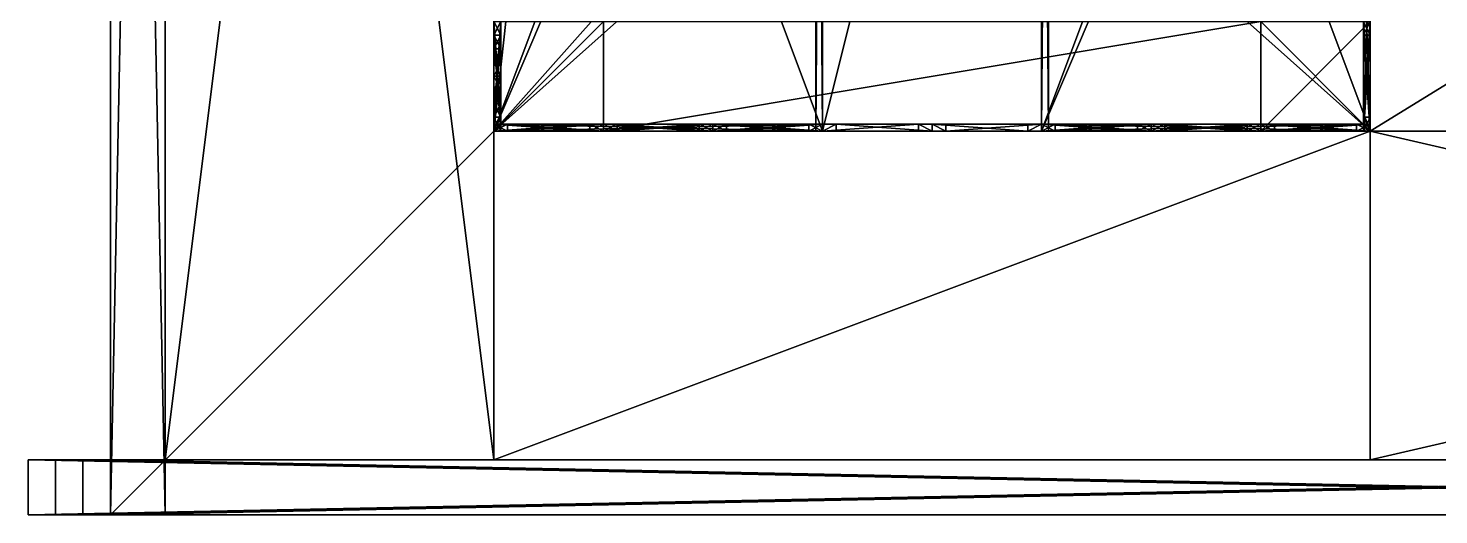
# Model space of a CAD drawing. Extents: x -3136 to 3456, y -896 to 5632.
# Drawn here: x -3136 to 160, y -896 to 240 of the extents above; entities that cross this region are included whole.
import ezdxf

# ---------------------------------------------------------------- set-up
doc = ezdxf.new("R2010")
doc.units = 0

msp = doc.modelspace()

# ---------------------------------------------------------------- meshes
at = {"layer": 'OBJECT027', "color": 50}
mesh = msp.add_polyface(dxfattribs=at)
corners = [(-2048, 0, 128), (-2048, 32, 128), (-2032, 32, 128), (-2032, 0, 128), (-2048, 256), (-2048, 224), (-2032, 224), (-2032, 256)]
mesh.append_faces([[corners[k] for k in face] for face in [(1, 3, 0), (5, 7, 4), (4, 0, 5), (6, 2, 7), (5, 3, 6), (1, 7, 2)]], dxfattribs={"vtx0": -1})
mesh.append_faces([[corners[k] for k in face] for face in [(1, 2, 3), (5, 6, 7), (4, 1, 0), (6, 3, 2), (5, 0, 3), (1, 4, 7)]], dxfattribs={"vtx2": -1})
at = {"layer": 'OBJECT035', "color": 50}
mesh = msp.add_polyface(dxfattribs=at)
corners = [(-16, 0, 128), (-16, 32, 128), (0, 32, 128), (0, 0, 128), (-16, 256), (-16, 224), (0, 224), (0, 256)]
mesh.append_faces([[corners[k] for k in face] for face in [(1, 3, 0), (5, 7, 4), (4, 0, 5), (6, 2, 7), (5, 3, 6), (1, 7, 2)]], dxfattribs={"vtx0": -1})
mesh.append_faces([[corners[k] for k in face] for face in [(1, 2, 3), (5, 6, 7), (4, 1, 0), (6, 3, 2), (5, 0, 3), (1, 4, 7)]], dxfattribs={"vtx2": -1})
at = {"layer": 'OBJECT043', "color": 50}
mesh = msp.add_polyface(dxfattribs=at)
corners = [(-16, 32, 288), (-16, 0, 288), (0, 0, 288), (0, 32, 288), (-16, 224, 416), (-16, 256, 416), (0, 256, 416), (0, 224, 416)]
mesh.append_faces([[corners[k] for k in face] for face in [(1, 3, 0), (5, 7, 4), (2, 6, 3), (0, 4, 1), (1, 7, 2), (5, 3, 6)]], dxfattribs={"vtx0": -1})
mesh.append_faces([[corners[k] for k in face] for face in [(1, 2, 3), (5, 6, 7), (2, 7, 6), (0, 5, 4), (1, 4, 7), (5, 0, 3)]], dxfattribs={"vtx2": -1})
at = {"layer": 'OBJECT051', "color": 50}
mesh = msp.add_polyface(dxfattribs=at)
corners = [(-2048, 32, 288), (-2048, 0, 288), (-2032, 0, 288), (-2032, 32, 288), (-2048, 224, 416), (-2048, 256, 416), (-2032, 256, 416), (-2032, 224, 416)]
mesh.append_faces([[corners[k] for k in face] for face in [(1, 3, 0), (5, 7, 4), (2, 6, 3), (0, 4, 1), (1, 7, 2), (5, 3, 6)]], dxfattribs={"vtx0": -1})
mesh.append_faces([[corners[k] for k in face] for face in [(1, 2, 3), (5, 6, 7), (2, 7, 6), (0, 5, 4), (1, 4, 7), (5, 0, 3)]], dxfattribs={"vtx2": -1})
at = {"layer": 'OBJECT053', "color": 50}
mesh = msp.add_polyface(dxfattribs=at)
corners = [(-768, 2048, 144), (0, 2048, 144), (0, 0, 144), (-768, 0, 144), (-768, 0, 128), (0, 0, 128), (0, 2048, 128), (-768, 2048, 128)]
mesh.append_faces([[corners[k] for k in face] for face in [(1, 3, 0), (5, 7, 4), (5, 1, 6), (6, 0, 7), (4, 2, 5), (7, 3, 4)]], dxfattribs={"vtx0": -1})
mesh.append_faces([[corners[k] for k in face] for face in [(1, 2, 3), (5, 6, 7), (5, 2, 1), (6, 1, 0), (4, 3, 2), (7, 0, 3)]], dxfattribs={"vtx2": -1})
at = {"layer": 'OBJECT054', "color": 50}
mesh = msp.add_polyface(dxfattribs=at)
corners = [(-1280, 0, 144), (-2048, 0, 144), (-2048, 2048, 144), (-1280, 2048, 144), (-1280, 2048, 128), (-2048, 2048, 128), (-2048, 0, 128), (-1280, 0, 128)]
mesh.append_faces([[corners[k] for k in face] for face in [(1, 3, 0), (5, 7, 4), (5, 1, 6), (4, 2, 5), (6, 0, 7), (7, 3, 4)]], dxfattribs={"vtx0": -1})
mesh.append_faces([[corners[k] for k in face] for face in [(1, 2, 3), (5, 6, 7), (5, 2, 1), (4, 3, 2), (6, 1, 0), (7, 0, 3)]], dxfattribs={"vtx2": -1})
at = {"layer": 'OBJECT059', "color": 50}
mesh = msp.add_polyface(dxfattribs=at)
corners = [(-768, 16, 272), (0, 16, 272), (0, 0, 272), (-768, 0, 272), (-768, 0, 144), (0, 0, 144), (0, 16, 144), (-768, 16, 144)]
mesh.append_faces([[corners[k] for k in face] for face in [(1, 3, 0), (5, 7, 4), (5, 1, 6), (6, 0, 7), (4, 2, 5), (7, 3, 4)]], dxfattribs={"vtx0": -1})
mesh.append_faces([[corners[k] for k in face] for face in [(1, 2, 3), (5, 6, 7), (5, 2, 1), (6, 1, 0), (4, 3, 2), (7, 0, 3)]], dxfattribs={"vtx2": -1})
at = {"layer": 'OBJECT060', "color": 50}
mesh = msp.add_polyface(dxfattribs=at)
corners = [(-1280, 0, 272), (-2048, 0, 272), (-2048, 16, 272), (-1280, 16, 272), (-1280, 16, 144), (-2048, 16, 144), (-2048, 0, 144), (-1280, 0, 144)]
mesh.append_faces([[corners[k] for k in face] for face in [(1, 3, 0), (5, 7, 4), (5, 1, 6), (4, 2, 5), (6, 0, 7), (7, 3, 4)]], dxfattribs={"vtx0": -1})
mesh.append_faces([[corners[k] for k in face] for face in [(1, 2, 3), (5, 6, 7), (5, 2, 1), (4, 3, 2), (6, 1, 0), (7, 0, 3)]], dxfattribs={"vtx2": -1})
at = {"layer": 'OBJECT061', "color": 50}
mesh = msp.add_polyface(dxfattribs=at)
corners = [(-768, 0, 272), (-768, 2032, 272), (-752, 2032, 272), (-752, 0, 272), (-768, 2032, 144), (-768, 0, 144), (-752, 0, 144), (-752, 2032, 144)]
mesh.append_faces([[corners[k] for k in face] for face in [(1, 3, 0), (5, 7, 4), (4, 0, 5), (6, 2, 7), (7, 1, 4), (5, 3, 6)]], dxfattribs={"vtx0": -1})
mesh.append_faces([[corners[k] for k in face] for face in [(1, 2, 3), (5, 6, 7), (4, 1, 0), (6, 3, 2), (7, 2, 1), (5, 0, 3)]], dxfattribs={"vtx2": -1})
at = {"layer": 'OBJECT064', "color": 50}
mesh = msp.add_polyface(dxfattribs=at)
corners = [(-1296, 0, 272), (-1296, 2048, 272), (-1280, 2048, 272), (-1280, 0, 272), (-1296, 2048, 144), (-1296, 0, 144), (-1280, 0, 144), (-1280, 2048, 144)]
mesh.append_faces([[corners[k] for k in face] for face in [(1, 3, 0), (5, 7, 4), (4, 0, 5), (6, 2, 7), (7, 1, 4), (5, 3, 6)]], dxfattribs={"vtx0": -1})
mesh.append_faces([[corners[k] for k in face] for face in [(1, 2, 3), (5, 6, 7), (4, 1, 0), (6, 3, 2), (7, 2, 1), (5, 0, 3)]], dxfattribs={"vtx2": -1})
at = {"layer": 'OBJECT065', "color": 50}
mesh = msp.add_polyface(dxfattribs=at)
corners = [(-2816, -896, 2048), (-2944, -896, 2048), (-2944, 5504, 2048), (-2816, 5504, 2048), (-2816, 5504, -128), (-2944, 5504, -128), (-2944, -896, -128), (-2816, -896, -128)]
mesh.append_faces([[corners[k] for k in face] for face in [(1, 3, 0), (5, 7, 4), (6, 0, 7), (4, 2, 5), (5, 1, 6), (7, 3, 4)]], dxfattribs={"vtx0": -1})
mesh.append_faces([[corners[k] for k in face] for face in [(1, 2, 3), (5, 6, 7), (6, 1, 0), (4, 3, 2), (5, 2, 1), (7, 0, 3)]], dxfattribs={"vtx2": -1})
at = {"layer": 'OBJECT067', "color": 50}
mesh = msp.add_polyface(dxfattribs=at)
corners = [(-2944, -896, 2176), (-2944, 5504, 2176), (3456, 5504, 2176), (3456, -896, 2176), (-2944, 5504, 2048), (-2944, -896, 2048), (3456, -896, 2048), (3456, 5504, 2048)]
mesh.append_faces([[corners[k] for k in face] for face in [(1, 3, 0), (5, 7, 4), (4, 0, 5), (6, 2, 7), (7, 1, 4), (5, 3, 6)]], dxfattribs={"vtx0": -1})
mesh.append_faces([[corners[k] for k in face] for face in [(1, 2, 3), (5, 6, 7), (4, 1, 0), (6, 3, 2), (7, 2, 1), (5, 0, 3)]], dxfattribs={"vtx2": -1})
at = {"layer": 'OBJECT070', "color": 50}
mesh = msp.add_polyface(dxfattribs=at)
corners = [(-16, 0, 272), (-16, 480, 272), (0, 480, 272), (0, 0, 272), (-16, 480, 144), (-16, 0, 144), (0, 0, 144), (0, 480, 144)]
mesh.append_faces([[corners[k] for k in face] for face in [(1, 3, 0), (5, 7, 4), (4, 0, 5), (6, 2, 7), (5, 3, 6), (7, 1, 4)]], dxfattribs={"vtx0": -1})
mesh.append_faces([[corners[k] for k in face] for face in [(1, 2, 3), (5, 6, 7), (4, 1, 0), (6, 3, 2), (5, 0, 3), (7, 2, 1)]], dxfattribs={"vtx2": -1})
at = {"layer": 'OBJECT213', "color": 50}
mesh = msp.add_polyface(dxfattribs=at)
corners = [(-2032, 32, 272), (-2032, 32, 256), (-2032, 0, 256), (-2032, 0, 272), (-2048, 0, 272), (-2048, 0, 256), (-2048, 32, 256), (-2048, 32, 272)]
mesh.append_faces([[corners[k] for k in face] for face in [(1, 3, 0), (5, 7, 4), (2, 4, 3), (6, 0, 7), (7, 3, 4), (5, 1, 6)]], dxfattribs={"vtx0": -1})
mesh.append_faces([[corners[k] for k in face] for face in [(1, 2, 3), (5, 6, 7), (2, 5, 4), (6, 1, 0), (7, 0, 3), (5, 2, 1)]], dxfattribs={"vtx2": -1})
at = {"layer": 'OBJECT214', "color": 50}
mesh = msp.add_polyface(dxfattribs=at)
corners = [(-2032, 64, 256), (-2032, 64, 168), (-2032, 32, 168), (-2032, 32, 256), (-2048, 32, 256), (-2048, 32, 168), (-2048, 64, 168), (-2048, 64, 256)]
mesh.append_faces([[corners[k] for k in face] for face in [(1, 3, 0), (5, 7, 4), (2, 4, 3), (6, 0, 7), (7, 3, 4), (5, 1, 6)]], dxfattribs={"vtx0": -1})
mesh.append_faces([[corners[k] for k in face] for face in [(1, 2, 3), (5, 6, 7), (2, 5, 4), (6, 1, 0), (7, 0, 3), (5, 2, 1)]], dxfattribs={"vtx2": -1})
at = {"layer": 'OBJECT215', "color": 50}
mesh = msp.add_polyface(dxfattribs=at)
corners = [(-2032, 64, 168), (-2032, 64, 144), (-2032, 32, 144), (-2032, 32, 168), (-2048, 32, 168), (-2048, 32, 144), (-2048, 64, 144), (-2048, 64, 168)]
mesh.append_faces([[corners[k] for k in face] for face in [(1, 3, 0), (5, 7, 4), (2, 4, 3), (6, 0, 7), (5, 1, 6), (7, 3, 4)]], dxfattribs={"vtx0": -1})
mesh.append_faces([[corners[k] for k in face] for face in [(1, 2, 3), (5, 6, 7), (2, 5, 4), (6, 1, 0), (5, 2, 1), (7, 0, 3)]], dxfattribs={"vtx2": -1})
at = {"layer": 'OBJECT216', "color": 50}
mesh = msp.add_polyface(dxfattribs=at)
corners = [(-2032, 96, 272), (-2032, 96, 256), (-2032, 64, 256), (-2032, 64, 272), (-2048, 64, 272), (-2048, 64, 256), (-2048, 96, 256), (-2048, 96, 272)]
mesh.append_faces([[corners[k] for k in face] for face in [(1, 3, 0), (5, 7, 4), (6, 0, 7), (2, 4, 3), (7, 3, 4), (5, 1, 6)]], dxfattribs={"vtx0": -1})
mesh.append_faces([[corners[k] for k in face] for face in [(1, 2, 3), (5, 6, 7), (6, 1, 0), (2, 5, 4), (7, 0, 3), (5, 2, 1)]], dxfattribs={"vtx2": -1})
at = {"layer": 'OBJECT217', "color": 50}
mesh = msp.add_polyface(dxfattribs=at)
corners = [(-2032, 96, 256), (-2032, 96, 168), (-2032, 64, 168), (-2032, 64, 256), (-2048, 64, 256), (-2048, 64, 168), (-2048, 96, 168), (-2048, 96, 256)]
mesh.append_faces([[corners[k] for k in face] for face in [(1, 3, 0), (5, 7, 4), (6, 0, 7), (2, 4, 3), (7, 3, 4), (5, 1, 6)]], dxfattribs={"vtx0": -1})
mesh.append_faces([[corners[k] for k in face] for face in [(1, 2, 3), (5, 6, 7), (6, 1, 0), (2, 5, 4), (7, 0, 3), (5, 2, 1)]], dxfattribs={"vtx2": -1})
at = {"layer": 'OBJECT218', "color": 50}
mesh = msp.add_polyface(dxfattribs=at)
corners = [(-2032, 96, 168), (-2032, 96, 144), (-2032, 64, 144), (-2032, 64, 168), (-2048, 64, 168), (-2048, 64, 144), (-2048, 96, 144), (-2048, 96, 168)]
mesh.append_faces([[corners[k] for k in face] for face in [(1, 3, 0), (5, 7, 4), (6, 0, 7), (2, 4, 3), (5, 1, 6), (7, 3, 4)]], dxfattribs={"vtx0": -1})
mesh.append_faces([[corners[k] for k in face] for face in [(1, 2, 3), (5, 6, 7), (6, 1, 0), (2, 5, 4), (5, 2, 1), (7, 0, 3)]], dxfattribs={"vtx2": -1})
at = {"layer": 'OBJECT219', "color": 50}
mesh = msp.add_polyface(dxfattribs=at)
corners = [(-2032, 128, 272), (-2032, 128, 256), (-2032, 96, 256), (-2032, 96, 272), (-2048, 96, 272), (-2048, 96, 256), (-2048, 128, 256), (-2048, 128, 272)]
mesh.append_faces([[corners[k] for k in face] for face in [(1, 3, 0), (5, 7, 4), (6, 0, 7), (2, 4, 3), (7, 3, 4), (5, 1, 6)]], dxfattribs={"vtx0": -1})
mesh.append_faces([[corners[k] for k in face] for face in [(1, 2, 3), (5, 6, 7), (6, 1, 0), (2, 5, 4), (7, 0, 3), (5, 2, 1)]], dxfattribs={"vtx2": -1})
at = {"layer": 'OBJECT220', "color": 50}
mesh = msp.add_polyface(dxfattribs=at)
corners = [(-2032, 128, 256), (-2032, 128, 168), (-2032, 96, 168), (-2032, 96, 256), (-2048, 96, 256), (-2048, 96, 168), (-2048, 128, 168), (-2048, 128, 256)]
mesh.append_faces([[corners[k] for k in face] for face in [(1, 3, 0), (5, 7, 4), (6, 0, 7), (2, 4, 3), (7, 3, 4), (5, 1, 6)]], dxfattribs={"vtx0": -1})
mesh.append_faces([[corners[k] for k in face] for face in [(1, 2, 3), (5, 6, 7), (6, 1, 0), (2, 5, 4), (7, 0, 3), (5, 2, 1)]], dxfattribs={"vtx2": -1})
at = {"layer": 'OBJECT221', "color": 50}
mesh = msp.add_polyface(dxfattribs=at)
corners = [(-2032, 128, 168), (-2032, 128, 144), (-2032, 96, 144), (-2032, 96, 168), (-2048, 96, 168), (-2048, 96, 144), (-2048, 128, 144), (-2048, 128, 168)]
mesh.append_faces([[corners[k] for k in face] for face in [(1, 3, 0), (5, 7, 4), (6, 0, 7), (2, 4, 3), (5, 1, 6), (7, 3, 4)]], dxfattribs={"vtx0": -1})
mesh.append_faces([[corners[k] for k in face] for face in [(1, 2, 3), (5, 6, 7), (6, 1, 0), (2, 5, 4), (5, 2, 1), (7, 0, 3)]], dxfattribs={"vtx2": -1})
at = {"layer": 'OBJECT222', "color": 50}
mesh = msp.add_polyface(dxfattribs=at)
corners = [(-2032, 160, 272), (-2032, 160, 256), (-2032, 128, 256), (-2032, 128, 272), (-2048, 128, 272), (-2048, 128, 256), (-2048, 160, 256), (-2048, 160, 272)]
mesh.append_faces([[corners[k] for k in face] for face in [(1, 3, 0), (5, 7, 4), (6, 0, 7), (2, 4, 3), (7, 3, 4), (5, 1, 6)]], dxfattribs={"vtx0": -1})
mesh.append_faces([[corners[k] for k in face] for face in [(1, 2, 3), (5, 6, 7), (6, 1, 0), (2, 5, 4), (7, 0, 3), (5, 2, 1)]], dxfattribs={"vtx2": -1})
at = {"layer": 'OBJECT223', "color": 50}
mesh = msp.add_polyface(dxfattribs=at)
corners = [(-2032, 160, 256), (-2032, 160, 168), (-2032, 128, 168), (-2032, 128, 256), (-2048, 128, 256), (-2048, 128, 168), (-2048, 160, 168), (-2048, 160, 256)]
mesh.append_faces([[corners[k] for k in face] for face in [(1, 3, 0), (5, 7, 4), (6, 0, 7), (2, 4, 3), (7, 3, 4), (5, 1, 6)]], dxfattribs={"vtx0": -1})
mesh.append_faces([[corners[k] for k in face] for face in [(1, 2, 3), (5, 6, 7), (6, 1, 0), (2, 5, 4), (7, 0, 3), (5, 2, 1)]], dxfattribs={"vtx2": -1})
at = {"layer": 'OBJECT224', "color": 50}
mesh = msp.add_polyface(dxfattribs=at)
corners = [(-2032, 160, 168), (-2032, 160, 144), (-2032, 128, 144), (-2032, 128, 168), (-2048, 128, 168), (-2048, 128, 144), (-2048, 160, 144), (-2048, 160, 168)]
mesh.append_faces([[corners[k] for k in face] for face in [(1, 3, 0), (5, 7, 4), (6, 0, 7), (2, 4, 3), (5, 1, 6), (7, 3, 4)]], dxfattribs={"vtx0": -1})
mesh.append_faces([[corners[k] for k in face] for face in [(1, 2, 3), (5, 6, 7), (6, 1, 0), (2, 5, 4), (5, 2, 1), (7, 0, 3)]], dxfattribs={"vtx2": -1})
at = {"layer": 'OBJECT225', "color": 50}
mesh = msp.add_polyface(dxfattribs=at)
corners = [(-2032, 192, 272), (-2032, 192, 256), (-2032, 160, 256), (-2032, 160, 272), (-2048, 160, 272), (-2048, 160, 256), (-2048, 192, 256), (-2048, 192, 272)]
mesh.append_faces([[corners[k] for k in face] for face in [(1, 3, 0), (5, 7, 4), (6, 0, 7), (2, 4, 3), (7, 3, 4), (5, 1, 6)]], dxfattribs={"vtx0": -1})
mesh.append_faces([[corners[k] for k in face] for face in [(1, 2, 3), (5, 6, 7), (6, 1, 0), (2, 5, 4), (7, 0, 3), (5, 2, 1)]], dxfattribs={"vtx2": -1})
at = {"layer": 'OBJECT226', "color": 50}
mesh = msp.add_polyface(dxfattribs=at)
corners = [(-2032, 192, 256), (-2032, 192, 168), (-2032, 160, 168), (-2032, 160, 256), (-2048, 160, 256), (-2048, 160, 168), (-2048, 192, 168), (-2048, 192, 256)]
mesh.append_faces([[corners[k] for k in face] for face in [(1, 3, 0), (5, 7, 4), (6, 0, 7), (2, 4, 3), (7, 3, 4), (5, 1, 6)]], dxfattribs={"vtx0": -1})
mesh.append_faces([[corners[k] for k in face] for face in [(1, 2, 3), (5, 6, 7), (6, 1, 0), (2, 5, 4), (7, 0, 3), (5, 2, 1)]], dxfattribs={"vtx2": -1})
at = {"layer": 'OBJECT227', "color": 50}
mesh = msp.add_polyface(dxfattribs=at)
corners = [(-2032, 192, 168), (-2032, 192, 144), (-2032, 160, 144), (-2032, 160, 168), (-2048, 160, 168), (-2048, 160, 144), (-2048, 192, 144), (-2048, 192, 168)]
mesh.append_faces([[corners[k] for k in face] for face in [(1, 3, 0), (5, 7, 4), (6, 0, 7), (2, 4, 3), (5, 1, 6), (7, 3, 4)]], dxfattribs={"vtx0": -1})
mesh.append_faces([[corners[k] for k in face] for face in [(1, 2, 3), (5, 6, 7), (6, 1, 0), (2, 5, 4), (5, 2, 1), (7, 0, 3)]], dxfattribs={"vtx2": -1})
at = {"layer": 'OBJECT228', "color": 50}
mesh = msp.add_polyface(dxfattribs=at)
corners = [(-2032, 224, 272), (-2032, 224, 256), (-2032, 192, 256), (-2032, 192, 272), (-2048, 192, 272), (-2048, 192, 256), (-2048, 224, 256), (-2048, 224, 272)]
mesh.append_faces([[corners[k] for k in face] for face in [(1, 3, 0), (5, 7, 4), (6, 0, 7), (2, 4, 3), (7, 3, 4), (5, 1, 6)]], dxfattribs={"vtx0": -1})
mesh.append_faces([[corners[k] for k in face] for face in [(1, 2, 3), (5, 6, 7), (6, 1, 0), (2, 5, 4), (7, 0, 3), (5, 2, 1)]], dxfattribs={"vtx2": -1})
at = {"layer": 'OBJECT229', "color": 50}
mesh = msp.add_polyface(dxfattribs=at)
corners = [(-2032, 224, 256), (-2032, 224, 168), (-2032, 192, 168), (-2032, 192, 256), (-2048, 192, 256), (-2048, 192, 168), (-2048, 224, 168), (-2048, 224, 256)]
mesh.append_faces([[corners[k] for k in face] for face in [(1, 3, 0), (5, 7, 4), (6, 0, 7), (2, 4, 3), (7, 3, 4), (5, 1, 6)]], dxfattribs={"vtx0": -1})
mesh.append_faces([[corners[k] for k in face] for face in [(1, 2, 3), (5, 6, 7), (6, 1, 0), (2, 5, 4), (7, 0, 3), (5, 2, 1)]], dxfattribs={"vtx2": -1})
at = {"layer": 'OBJECT230', "color": 50}
mesh = msp.add_polyface(dxfattribs=at)
corners = [(-2032, 224, 168), (-2032, 224, 144), (-2032, 192, 144), (-2032, 192, 168), (-2048, 192, 168), (-2048, 192, 144), (-2048, 224, 144), (-2048, 224, 168)]
mesh.append_faces([[corners[k] for k in face] for face in [(1, 3, 0), (5, 7, 4), (6, 0, 7), (2, 4, 3), (5, 1, 6), (7, 3, 4)]], dxfattribs={"vtx0": -1})
mesh.append_faces([[corners[k] for k in face] for face in [(1, 2, 3), (5, 6, 7), (6, 1, 0), (2, 5, 4), (5, 2, 1), (7, 0, 3)]], dxfattribs={"vtx2": -1})
at = {"layer": 'OBJECT231', "color": 50}
mesh = msp.add_polyface(dxfattribs=at)
corners = [(-2032, 256, 272), (-2032, 256, 256), (-2032, 224, 256), (-2032, 224, 272), (-2048, 224, 272), (-2048, 224, 256), (-2048, 256, 256), (-2048, 256, 272)]
mesh.append_faces([[corners[k] for k in face] for face in [(1, 3, 0), (5, 7, 4), (6, 0, 7), (2, 4, 3), (7, 3, 4), (5, 1, 6)]], dxfattribs={"vtx0": -1})
mesh.append_faces([[corners[k] for k in face] for face in [(1, 2, 3), (5, 6, 7), (6, 1, 0), (2, 5, 4), (7, 0, 3), (5, 2, 1)]], dxfattribs={"vtx2": -1})
at = {"layer": 'OBJECT232', "color": 50}
mesh = msp.add_polyface(dxfattribs=at)
corners = [(-2032, 256, 256), (-2032, 256, 168), (-2032, 224, 168), (-2032, 224, 256), (-2048, 224, 256), (-2048, 224, 168), (-2048, 256, 168), (-2048, 256, 256)]
mesh.append_faces([[corners[k] for k in face] for face in [(1, 3, 0), (5, 7, 4), (6, 0, 7), (2, 4, 3), (7, 3, 4), (5, 1, 6)]], dxfattribs={"vtx0": -1})
mesh.append_faces([[corners[k] for k in face] for face in [(1, 2, 3), (5, 6, 7), (6, 1, 0), (2, 5, 4), (7, 0, 3), (5, 2, 1)]], dxfattribs={"vtx2": -1})
at = {"layer": 'OBJECT233', "color": 50}
mesh = msp.add_polyface(dxfattribs=at)
corners = [(-2032, 256, 168), (-2032, 256, 144), (-2032, 224, 144), (-2032, 224, 168), (-2048, 224, 168), (-2048, 224, 144), (-2048, 256, 144), (-2048, 256, 168)]
mesh.append_faces([[corners[k] for k in face] for face in [(1, 3, 0), (5, 7, 4), (6, 0, 7), (2, 4, 3), (5, 1, 6), (7, 3, 4)]], dxfattribs={"vtx0": -1})
mesh.append_faces([[corners[k] for k in face] for face in [(1, 2, 3), (5, 6, 7), (6, 1, 0), (2, 5, 4), (5, 2, 1), (7, 0, 3)]], dxfattribs={"vtx2": -1})
at = {"layer": 'OBJECT255', "color": 50}
mesh = msp.add_polyface(dxfattribs=at)
corners = [(-2032, 64, 272), (-2032, 64, 256), (-2032, 32, 256), (-2032, 32, 272), (-2048, 32, 272), (-2048, 32, 256), (-2048, 64, 256), (-2048, 64, 272)]
mesh.append_faces([[corners[k] for k in face] for face in [(1, 3, 0), (5, 7, 4), (6, 0, 7), (2, 4, 3), (7, 3, 4), (5, 1, 6)]], dxfattribs={"vtx0": -1})
mesh.append_faces([[corners[k] for k in face] for face in [(1, 2, 3), (5, 6, 7), (6, 1, 0), (2, 5, 4), (7, 0, 3), (5, 2, 1)]], dxfattribs={"vtx2": -1})
at = {"layer": 'OBJECT256', "color": 50}
mesh = msp.add_polyface(dxfattribs=at)
corners = [(-2032, 32, 256), (-2032, 32, 168), (-2032, 0, 168), (-2032, 0, 256), (-2048, 0, 256), (-2048, 0, 168), (-2048, 32, 168), (-2048, 32, 256)]
mesh.append_faces([[corners[k] for k in face] for face in [(1, 3, 0), (5, 7, 4), (6, 0, 7), (2, 4, 3), (7, 3, 4), (5, 1, 6)]], dxfattribs={"vtx0": -1})
mesh.append_faces([[corners[k] for k in face] for face in [(1, 2, 3), (5, 6, 7), (6, 1, 0), (2, 5, 4), (7, 0, 3), (5, 2, 1)]], dxfattribs={"vtx2": -1})
at = {"layer": 'OBJECT257', "color": 50}
mesh = msp.add_polyface(dxfattribs=at)
corners = [(-2032, 32, 168), (-2032, 32, 144), (-2032, 0, 144), (-2032, 0, 168), (-2048, 0, 168), (-2048, 0, 144), (-2048, 32, 144), (-2048, 32, 168)]
mesh.append_faces([[corners[k] for k in face] for face in [(1, 3, 0), (5, 7, 4), (6, 0, 7), (2, 4, 3), (5, 1, 6), (7, 3, 4)]], dxfattribs={"vtx0": -1})
mesh.append_faces([[corners[k] for k in face] for face in [(1, 2, 3), (5, 6, 7), (6, 1, 0), (2, 5, 4), (5, 2, 1), (7, 0, 3)]], dxfattribs={"vtx2": -1})
at = {"layer": 'OBJECT261', "color": 50}
mesh = msp.add_polyface(dxfattribs=at)
corners = [(-1280, 0, 288), (-2048, 0, 288), (-2048, 1792, 288), (-1280, 1792, 288), (-2048, 1792, 272), (-2048, 0, 272), (-1280, 0, 272), (-1280, 1792, 272)]
mesh.append_faces([[corners[k] for k in face] for face in [(1, 3, 0), (5, 7, 4), (4, 1, 5), (5, 0, 6), (6, 3, 7), (7, 2, 4)]], dxfattribs={"vtx0": -1})
mesh.append_faces([[corners[k] for k in face] for face in [(1, 2, 3), (5, 6, 7), (4, 2, 1), (5, 1, 0), (6, 0, 3), (7, 3, 2)]], dxfattribs={"vtx2": -1})
at = {"layer": 'OBJECT262', "color": 50}
mesh = msp.add_polyface(dxfattribs=at)
corners = [(-768, 0, 288), (-1280, 0, 288), (-1280, 2048, 288), (-768, 2048, 288), (-1280, 2048, 272), (-1280, 0, 272), (-768, 0, 272), (-768, 2048, 272)]
mesh.append_faces([[corners[k] for k in face] for face in [(1, 3, 0), (5, 7, 4), (5, 0, 6), (4, 1, 5), (6, 3, 7), (7, 2, 4)]], dxfattribs={"vtx0": -1})
mesh.append_faces([[corners[k] for k in face] for face in [(1, 2, 3), (5, 6, 7), (5, 1, 0), (4, 2, 1), (6, 0, 3), (7, 3, 2)]], dxfattribs={"vtx2": -1})
at = {"layer": 'OBJECT264', "color": 50}
mesh = msp.add_polyface(dxfattribs=at)
corners = [(0, 0, 288), (-768, 0, 288), (-768, 1792, 288), (0, 1792, 288), (-768, 1792, 272), (-768, 0, 272), (0, 0, 272), (0, 1792, 272)]
mesh.append_faces([[corners[k] for k in face] for face in [(1, 3, 0), (5, 7, 4), (5, 0, 6), (6, 3, 7), (4, 1, 5), (7, 2, 4)]], dxfattribs={"vtx0": -1})
mesh.append_faces([[corners[k] for k in face] for face in [(1, 2, 3), (5, 6, 7), (5, 1, 0), (6, 0, 3), (4, 2, 1), (7, 3, 2)]], dxfattribs={"vtx2": -1})
at = {"layer": 'OBJECT271', "color": 50}
mesh = msp.add_polyface(dxfattribs=at)
corners = [(0, 16, 288), (-32, 16, 288), (-32, 0, 288), (0, 0, 288), (-224, 0, 416), (-256, 0, 416), (-256, 16, 416), (-224, 16, 416)]
mesh.append_faces([[corners[k] for k in face] for face in [(1, 3, 0), (5, 7, 4), (0, 6, 1), (2, 4, 3), (7, 3, 4), (5, 1, 6)]], dxfattribs={"vtx0": -1})
mesh.append_faces([[corners[k] for k in face] for face in [(1, 2, 3), (5, 6, 7), (0, 7, 6), (2, 5, 4), (7, 0, 3), (5, 2, 1)]], dxfattribs={"vtx2": -1})
at = {"layer": 'OBJECT272', "color": 50}
mesh = msp.add_polyface(dxfattribs=at)
corners = [(-480, 16, 288), (-512, 16, 288), (-512, 0, 288), (-480, 0, 288), (-256, 0, 416), (-288, 0, 416), (-288, 16, 416), (-256, 16, 416)]
mesh.append_faces([[corners[k] for k in face] for face in [(1, 3, 0), (5, 7, 4), (2, 4, 3), (0, 6, 1), (1, 5, 2), (3, 7, 0)]], dxfattribs={"vtx0": -1})
mesh.append_faces([[corners[k] for k in face] for face in [(1, 2, 3), (5, 6, 7), (2, 5, 4), (0, 7, 6), (1, 6, 5), (3, 4, 7)]], dxfattribs={"vtx2": -1})
at = {"layer": 'OBJECT273', "color": 50}
mesh = msp.add_polyface(dxfattribs=at)
corners = [(-512, 16, 288), (-544, 16, 288), (-544, 0, 288), (-512, 0, 288), (-736, 0, 416), (-768, 0, 416), (-768, 16, 416), (-736, 16, 416)]
mesh.append_faces([[corners[k] for k in face] for face in [(1, 3, 0), (5, 7, 4), (0, 6, 1), (2, 4, 3), (7, 3, 4), (5, 1, 6)]], dxfattribs={"vtx0": -1})
mesh.append_faces([[corners[k] for k in face] for face in [(1, 2, 3), (5, 6, 7), (0, 7, 6), (2, 5, 4), (7, 0, 3), (5, 2, 1)]], dxfattribs={"vtx2": -1})
at = {"layer": 'OBJECT274', "color": 50}
mesh = msp.add_polyface(dxfattribs=at)
corners = [(-992, 16, 288), (-1024, 16, 288), (-1024, 0, 288), (-992, 0, 288), (-768, 0, 416), (-800, 0, 416), (-800, 16, 416), (-768, 16, 416)]
mesh.append_faces([[corners[k] for k in face] for face in [(1, 3, 0), (5, 7, 4), (2, 4, 3), (0, 6, 1), (1, 5, 2), (3, 7, 0)]], dxfattribs={"vtx0": -1})
mesh.append_faces([[corners[k] for k in face] for face in [(1, 2, 3), (5, 6, 7), (2, 5, 4), (0, 7, 6), (1, 6, 5), (3, 4, 7)]], dxfattribs={"vtx2": -1})
at = {"layer": 'OBJECT275', "color": 50}
mesh = msp.add_polyface(dxfattribs=at)
corners = [(-1024, 16, 288), (-1056, 16, 288), (-1056, 0, 288), (-1024, 0, 288), (-1248, 0, 416), (-1280, 0, 416), (-1280, 16, 416), (-1248, 16, 416)]
mesh.append_faces([[corners[k] for k in face] for face in [(1, 3, 0), (5, 7, 4), (0, 6, 1), (2, 4, 3), (7, 3, 4), (5, 1, 6)]], dxfattribs={"vtx0": -1})
mesh.append_faces([[corners[k] for k in face] for face in [(1, 2, 3), (5, 6, 7), (0, 7, 6), (2, 5, 4), (7, 0, 3), (5, 2, 1)]], dxfattribs={"vtx2": -1})
at = {"layer": 'OBJECT276', "color": 50}
mesh = msp.add_polyface(dxfattribs=at)
corners = [(-1504, 16, 288), (-1536, 16, 288), (-1536, 0, 288), (-1504, 0, 288), (-1280, 0, 416), (-1312, 0, 416), (-1312, 16, 416), (-1280, 16, 416)]
mesh.append_faces([[corners[k] for k in face] for face in [(1, 3, 0), (5, 7, 4), (2, 4, 3), (0, 6, 1), (1, 5, 2), (3, 7, 0)]], dxfattribs={"vtx0": -1})
mesh.append_faces([[corners[k] for k in face] for face in [(1, 2, 3), (5, 6, 7), (2, 5, 4), (0, 7, 6), (1, 6, 5), (3, 4, 7)]], dxfattribs={"vtx2": -1})
at = {"layer": 'OBJECT277', "color": 50}
mesh = msp.add_polyface(dxfattribs=at)
corners = [(-1536, 16, 288), (-1568, 16, 288), (-1568, 0, 288), (-1536, 0, 288), (-1760, 0, 416), (-1792, 0, 416), (-1792, 16, 416), (-1760, 16, 416)]
mesh.append_faces([[corners[k] for k in face] for face in [(1, 3, 0), (5, 7, 4), (0, 6, 1), (2, 4, 3), (7, 3, 4), (5, 1, 6)]], dxfattribs={"vtx0": -1})
mesh.append_faces([[corners[k] for k in face] for face in [(1, 2, 3), (5, 6, 7), (0, 7, 6), (2, 5, 4), (7, 0, 3), (5, 2, 1)]], dxfattribs={"vtx2": -1})
at = {"layer": 'OBJECT278', "color": 50}
mesh = msp.add_polyface(dxfattribs=at)
corners = [(-2016, 16, 288), (-2048, 16, 288), (-2048, 0, 288), (-2016, 0, 288), (-1792, 0, 416), (-1824, 0, 416), (-1824, 16, 416), (-1792, 16, 416)]
mesh.append_faces([[corners[k] for k in face] for face in [(1, 3, 0), (5, 7, 4), (2, 4, 3), (0, 6, 1), (1, 5, 2), (3, 7, 0)]], dxfattribs={"vtx0": -1})
mesh.append_faces([[corners[k] for k in face] for face in [(1, 2, 3), (5, 6, 7), (2, 5, 4), (0, 7, 6), (1, 6, 5), (3, 4, 7)]], dxfattribs={"vtx2": -1})
at = {"layer": 'OBJECT284', "color": 50}
mesh = msp.add_polyface(dxfattribs=at)
corners = [(-1536, 0, 128), (-1568, 0, 128), (-1568, 16, 128), (-1536, 16, 128), (-1760, 16), (-1792, 16), (-1792, 0), (-1760, 0)]
mesh.append_faces([[corners[k] for k in face] for face in [(1, 3, 0), (5, 7, 4), (6, 0, 7), (4, 2, 5), (7, 3, 4), (5, 1, 6)]], dxfattribs={"vtx0": -1})
mesh.append_faces([[corners[k] for k in face] for face in [(1, 2, 3), (5, 6, 7), (6, 1, 0), (4, 3, 2), (7, 0, 3), (5, 2, 1)]], dxfattribs={"vtx2": -1})
at = {"layer": 'OBJECT285', "color": 50}
mesh = msp.add_polyface(dxfattribs=at)
corners = [(-1504, 0, 128), (-1536, 0, 128), (-1536, 16, 128), (-1504, 16, 128), (-1280, 16), (-1312, 16), (-1312, 0), (-1280, 0)]
mesh.append_faces([[corners[k] for k in face] for face in [(1, 3, 0), (5, 7, 4), (4, 2, 5), (6, 0, 7), (1, 5, 2), (3, 7, 0)]], dxfattribs={"vtx0": -1})
mesh.append_faces([[corners[k] for k in face] for face in [(1, 2, 3), (5, 6, 7), (4, 3, 2), (6, 1, 0), (1, 6, 5), (3, 4, 7)]], dxfattribs={"vtx2": -1})
at = {"layer": 'OBJECT286', "color": 50}
mesh = msp.add_polyface(dxfattribs=at)
corners = [(-512, 0, 128), (-544, 0, 128), (-544, 16, 128), (-512, 16, 128), (-736, 16), (-768, 16), (-768, 0), (-736, 0)]
mesh.append_faces([[corners[k] for k in face] for face in [(1, 3, 0), (5, 7, 4), (6, 0, 7), (4, 2, 5), (7, 3, 4), (5, 1, 6)]], dxfattribs={"vtx0": -1})
mesh.append_faces([[corners[k] for k in face] for face in [(1, 2, 3), (5, 6, 7), (6, 1, 0), (4, 3, 2), (7, 0, 3), (5, 2, 1)]], dxfattribs={"vtx2": -1})
at = {"layer": 'OBJECT287', "color": 50}
mesh = msp.add_polyface(dxfattribs=at)
corners = [(-480, 0, 128), (-512, 0, 128), (-512, 16, 128), (-480, 16, 128), (-256, 16), (-288, 16), (-288, 0), (-256, 0)]
mesh.append_faces([[corners[k] for k in face] for face in [(1, 3, 0), (5, 7, 4), (4, 2, 5), (6, 0, 7), (1, 5, 2), (3, 7, 0)]], dxfattribs={"vtx0": -1})
mesh.append_faces([[corners[k] for k in face] for face in [(1, 2, 3), (5, 6, 7), (4, 3, 2), (6, 1, 0), (1, 6, 5), (3, 4, 7)]], dxfattribs={"vtx2": -1})
at = {"layer": 'OBJECT288', "color": 50}
mesh = msp.add_polyface(dxfattribs=at)
corners = [(0, 0, 128), (-32, 0, 128), (-32, 16, 128), (0, 16, 128), (-224, 16), (-256, 16), (-256, 0), (-224, 0)]
mesh.append_faces([[corners[k] for k in face] for face in [(1, 3, 0), (5, 7, 4), (6, 0, 7), (4, 2, 5), (7, 3, 4), (5, 1, 6)]], dxfattribs={"vtx0": -1})
mesh.append_faces([[corners[k] for k in face] for face in [(1, 2, 3), (5, 6, 7), (6, 1, 0), (4, 3, 2), (7, 0, 3), (5, 2, 1)]], dxfattribs={"vtx2": -1})
at = {"layer": 'OBJECT292', "color": 50}
mesh = msp.add_polyface(dxfattribs=at)
corners = [(-2016, 0, 128), (-2048, 0, 128), (-2048, 16, 128), (-2016, 16, 128), (-1792, 16), (-1824, 16), (-1824, 0), (-1792, 0)]
mesh.append_faces([[corners[k] for k in face] for face in [(1, 3, 0), (5, 7, 4), (4, 2, 5), (6, 0, 7), (1, 5, 2), (3, 7, 0)]], dxfattribs={"vtx0": -1})
mesh.append_faces([[corners[k] for k in face] for face in [(1, 2, 3), (5, 6, 7), (4, 3, 2), (6, 1, 0), (1, 6, 5), (3, 4, 7)]], dxfattribs={"vtx2": -1})
at = {"layer": 'OBJECT293', "color": 50}
mesh = msp.add_polyface(dxfattribs=at)
corners = [(-2048, 0, 432), (-2048, 1824, 432), (-1824, 2048, 432), (-224, 2048, 432), (0, 1824, 432), (0, 0, 432), (-2048, 1824, 416), (-2048, 0, 416), (0, 0, 416), (0, 1824, 416), (-224, 2048, 416), (-1824, 2048, 416)]
mesh.append_faces([[corners[k] for k in face] for face in [(1, 5, 0), (7, 11, 6), (6, 0, 7), (8, 4, 9), (10, 2, 11), (7, 5, 8), (9, 3, 10), (11, 1, 6)]], dxfattribs={"vtx0": -1})
mesh.append_faces([[corners[k] for k in face] for face in [(1, 3, 4), (1, 4, 5), (7, 9, 10), (7, 10, 11)]], dxfattribs={"vtx0": -1, "vtx2": -1})
mesh.append_faces([[corners[k] for k in face] for face in [(1, 2, 3), (7, 8, 9), (6, 1, 0), (8, 5, 4), (10, 3, 2), (7, 0, 5), (9, 4, 3), (11, 2, 1)]], dxfattribs={"vtx2": -1})
at = {"layer": 'OBJECT296', "color": 50}
mesh = msp.add_polyface(dxfattribs=at)
corners = [(0, 0), (0, 2048), (3328, 2048), (3328, 0), (3328, 0, -128), (3328, 2048, -128), (0, 2048, -128), (0, 0, -128)]
mesh.append_faces([[corners[k] for k in face] for face in [(1, 3, 0), (5, 7, 4), (4, 2, 5), (5, 1, 6), (6, 0, 7), (7, 3, 4)]], dxfattribs={"vtx0": -1})
mesh.append_faces([[corners[k] for k in face] for face in [(1, 2, 3), (5, 6, 7), (4, 3, 2), (5, 2, 1), (6, 1, 0), (7, 0, 3)]], dxfattribs={"vtx2": -1})
at = {"layer": 'OBJECT297', "color": 50}
mesh = msp.add_polyface(dxfattribs=at)
corners = [(3328, 0), (3328, -768), (0, -768), (0, 0), (0, 0, -128), (0, -768, -128), (3328, -768, -128), (3328, 0, -128)]
mesh.append_faces([[corners[k] for k in face] for face in [(1, 3, 0), (5, 7, 4), (6, 0, 7), (5, 1, 6), (4, 2, 5), (7, 3, 4)]], dxfattribs={"vtx0": -1})
mesh.append_faces([[corners[k] for k in face] for face in [(1, 2, 3), (5, 6, 7), (6, 1, 0), (5, 2, 1), (4, 3, 2), (7, 0, 3)]], dxfattribs={"vtx2": -1})
at = {"layer": 'OBJECT298', "color": 50}
mesh = msp.add_polyface(dxfattribs=at)
corners = [(0, -768), (-2048, -768), (-2048, 0), (0, 0), (-2048, 0, -128), (-2048, -768, -128), (0, -768, -128), (0, 0, -128)]
mesh.append_faces([[corners[k] for k in face] for face in [(1, 3, 0), (5, 7, 4), (5, 0, 6), (4, 1, 5), (6, 3, 7), (7, 2, 4)]], dxfattribs={"vtx0": -1})
mesh.append_faces([[corners[k] for k in face] for face in [(1, 2, 3), (5, 6, 7), (5, 1, 0), (4, 2, 1), (6, 0, 3), (7, 3, 2)]], dxfattribs={"vtx2": -1})
at = {"layer": 'OBJECT303', "color": 50}
mesh = msp.add_polyface(dxfattribs=at)
corners = [(0, 256), (0, 0), (-256, 0), (-256, 256), (-256, 256, -128), (-256, 0, -128), (0, 0, -128), (0, 256, -128)]
mesh.append_faces([[corners[k] for k in face] for face in [(1, 3, 0), (5, 7, 4), (6, 0, 7), (5, 1, 6), (4, 2, 5), (7, 3, 4)]], dxfattribs={"vtx0": -1})
mesh.append_faces([[corners[k] for k in face] for face in [(1, 2, 3), (5, 6, 7), (6, 1, 0), (5, 2, 1), (4, 3, 2), (7, 0, 3)]], dxfattribs={"vtx2": -1})
at = {"layer": 'OBJECT305', "color": 50}
mesh = msp.add_polyface(dxfattribs=at)
corners = [(-256, 0), (-1792, 0), (-1792, 256), (-256, 256), (-1792, 256, -128), (-1792, 0, -128), (-256, 0, -128), (-256, 256, -128)]
mesh.append_faces([[corners[k] for k in face] for face in [(1, 3, 0), (5, 7, 4), (5, 0, 6), (6, 3, 7), (4, 1, 5), (7, 2, 4)]], dxfattribs={"vtx0": -1})
mesh.append_faces([[corners[k] for k in face] for face in [(1, 2, 3), (5, 6, 7), (5, 1, 0), (6, 0, 3), (4, 2, 1), (7, 3, 2)]], dxfattribs={"vtx2": -1})
at = {"layer": 'OBJECT307', "color": 50}
mesh = msp.add_polyface(dxfattribs=at)
corners = [(-1792, 0), (-2048, 0), (-2048, 256), (-1792, 256), (-2048, 256, -128), (-2048, 0, -128), (-1792, 0, -128), (-1792, 256, -128)]
mesh.append_faces([[corners[k] for k in face] for face in [(1, 3, 0), (5, 7, 4), (4, 1, 5), (5, 0, 6), (6, 3, 7), (7, 2, 4)]], dxfattribs={"vtx0": -1})
mesh.append_faces([[corners[k] for k in face] for face in [(1, 2, 3), (5, 6, 7), (4, 2, 1), (5, 1, 0), (6, 0, 3), (7, 3, 2)]], dxfattribs={"vtx2": -1})
at = {"layer": 'OBJECT308', "color": 50}
mesh = msp.add_polyface(dxfattribs=at)
corners = [(-2816, -768), (-2816, 5376), (-2048, 5376), (-2048, -768), (-2816, 5376, -128), (-2816, -768, -128), (-2048, -768, -128), (-2048, 5376, -128)]
mesh.append_faces([[corners[k] for k in face] for face in [(1, 3, 0), (5, 7, 4), (4, 0, 5), (6, 2, 7), (7, 1, 4), (5, 3, 6)]], dxfattribs={"vtx0": -1})
mesh.append_faces([[corners[k] for k in face] for face in [(1, 2, 3), (5, 6, 7), (4, 1, 0), (6, 3, 2), (7, 2, 1), (5, 0, 3)]], dxfattribs={"vtx2": -1})
at = {"layer": 'OBJECT312', "color": 50}
mesh = msp.add_polyface(dxfattribs=at)
corners = [(-2944, -896, 2032), (-2944, -768, 2032), (3456, -768, 2032), (3456, -896, 2032), (-2944, -768, -144), (-2944, -896, -144), (3456, -896, -144), (3456, -768, -144)]
mesh.append_faces([[corners[k] for k in face] for face in [(1, 3, 0), (5, 7, 4), (4, 0, 5), (6, 2, 7), (7, 1, 4), (5, 3, 6)]], dxfattribs={"vtx0": -1})
mesh.append_faces([[corners[k] for k in face] for face in [(1, 2, 3), (5, 6, 7), (4, 1, 0), (6, 3, 2), (7, 2, 1), (5, 0, 3)]], dxfattribs={"vtx2": -1})
at = {"layer": 'OBJECT316', "color": 50}
mesh = msp.add_polyface(dxfattribs=at)
corners = [(-3008, -896, 2032), (-3008, -768, 2032), (3392, -768, 2032), (3392, -896, 2032), (-3008, -768, -144), (-3008, -896, -144), (3392, -896, -144), (3392, -768, -144)]
mesh.append_faces([[corners[k] for k in face] for face in [(1, 3, 0), (5, 7, 4), (4, 0, 5), (6, 2, 7), (7, 1, 4), (5, 3, 6)]], dxfattribs={"vtx0": -1})
mesh.append_faces([[corners[k] for k in face] for face in [(1, 2, 3), (5, 6, 7), (4, 1, 0), (6, 3, 2), (7, 2, 1), (5, 0, 3)]], dxfattribs={"vtx2": -1})
at = {"layer": 'OBJECT318', "color": 50}
mesh = msp.add_polyface(dxfattribs=at)
corners = [(-3072, -896, 2032), (-3072, -768, 2032), (3328, -768, 2032), (3328, -896, 2032), (-3072, -768, -144), (-3072, -896, -144), (3328, -896, -144), (3328, -768, -144)]
mesh.append_faces([[corners[k] for k in face] for face in [(1, 3, 0), (5, 7, 4), (4, 0, 5), (6, 2, 7), (7, 1, 4), (5, 3, 6)]], dxfattribs={"vtx0": -1})
mesh.append_faces([[corners[k] for k in face] for face in [(1, 2, 3), (5, 6, 7), (4, 1, 0), (6, 3, 2), (7, 2, 1), (5, 0, 3)]], dxfattribs={"vtx2": -1})
at = {"layer": 'OBJECT320', "color": 50}
mesh = msp.add_polyface(dxfattribs=at)
corners = [(-3136, -896, 2032), (-3136, -768, 2032), (3264, -768, 2032), (3264, -896, 2032), (-3136, -768, -144), (-3136, -896, -144), (3264, -896, -144), (3264, -768, -144)]
mesh.append_faces([[corners[k] for k in face] for face in [(1, 3, 0), (5, 7, 4), (4, 0, 5), (6, 2, 7), (7, 1, 4), (5, 3, 6)]], dxfattribs={"vtx0": -1})
mesh.append_faces([[corners[k] for k in face] for face in [(1, 2, 3), (5, 6, 7), (4, 1, 0), (6, 3, 2), (7, 2, 1), (5, 0, 3)]], dxfattribs={"vtx2": -1})

doc.saveas('drawing.dxf')
